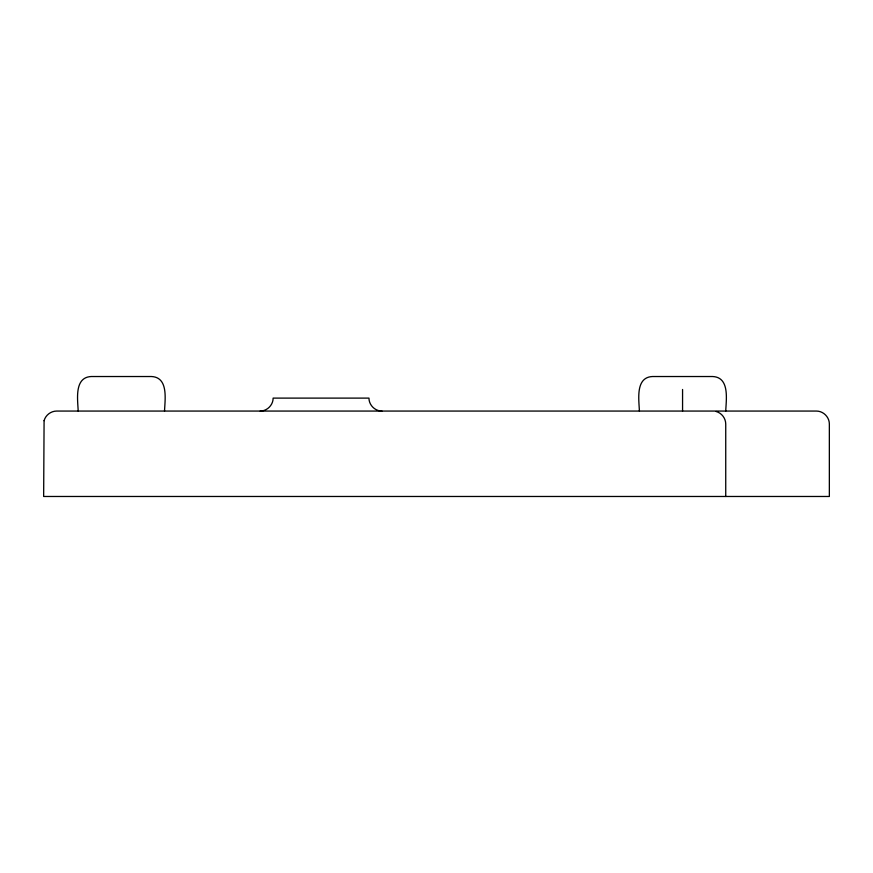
<?xml version="1.0" encoding="UTF-8"?>
<svg xmlns="http://www.w3.org/2000/svg" width="873" height="873" viewBox="0 0 873 873"><rect width="100%" height="100%" fill="white"/><g stroke="black" fill="none" stroke-linecap="round" stroke-linejoin="round"><path stroke-width="1.31" d="M260.176 411.063C267.105 411.107 273.173 405.039 273.129 398.11L368.963 398.11C368.919 405.039 374.986 411.107 381.916 411.063M716.144 411.499C721.665 413.016 725.714 418.287 725.736 424.016L725.736 496.475M725.736 411.063C726.161 399.812 729.948 377.289 712.674 376.525L652.458 376.525C635.195 377.289 638.981 399.812 639.396 411.063M682.566 389.478L682.566 411.063M164.528 411.063C164.942 399.812 168.74 377.289 151.466 376.525L91.25 376.525C73.976 377.289 77.762 399.812 78.188 411.063M44.087 420.666L43.65 496.475L829.35 496.475L829.35 424.016C829.394 417.087 823.326 411.019 816.397 411.063L56.603 411.063C50.874 411.096 45.603 415.144 44.087 420.666"/></g></svg>
